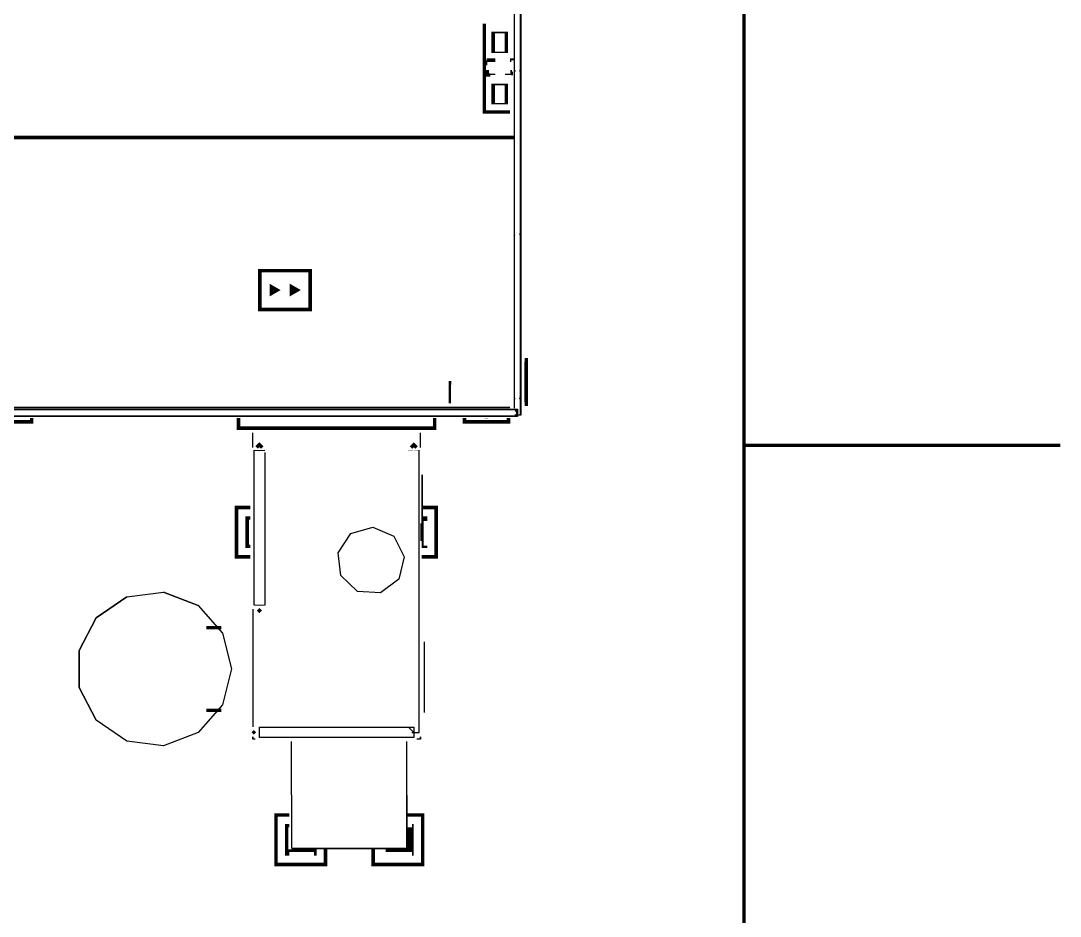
# Model space of a CAD drawing. Extents: x -57244 to 324435, y 15553 to 159369.
# Drawn here: x 187346 to 193231, y 65128 to 70196 of the extents above; entities that cross this region are included whole.
import ezdxf

# ---------------------------------------------------------------- set-up
doc = ezdxf.new("R2010")
doc.units = 0
doc.header["$LTSCALE"] = 2000
doc.header["$MEASUREMENT"] = 0
doc.linetypes.add('HIDDEN', pattern=[0.375, 0.25, -0.125])
doc.layers.add('AREE PDL', color=7, linetype='CONTINUOUS', lineweight=100)
doc.layers.add('BASE', color=253, linetype='CONTINUOUS')

msp = doc.modelspace()

# ---------------------------------------------------------------- linework, layer by layer
at = {"layer": 'AREE PDL'}
for p, q in [((191439.6440535411, 75561), (191439.6440535411, 59684.64121125174)), ((191439.6440535411, 67793.777464226), (193231.1440535411, 67793.777464226))]:
    msp.add_line(p, q, dxfattribs=at)
at = {"layer": 'BASE', "linetype": 'Continuous'}
for p, q in [((190139.8440535398, 71859.19371720019, 61929.22), (190139.8440535398, 68002.87371720013, 61889.66)), ((190142.0840535414, 68002.87371720013, 61890.96000000001), (190142.0840535414, 71859.19371720019, 61930.52)), ((190156.6840535422, 67976.95371720009, 61918.60000000001), (190145.8440535395, 67995.5537172003, 61900)), ((190158.2040535387, 67979.51371720026, 61918.64), (190147.32405354, 67998.1537172005, 61900)), ((190147.3440535409, 67995.5537172003, 61900), (190158.1840535436, 67976.95371720009, 61918.60000000001)), ((190156.6840535422, 67976.95371720009, 61918.60000000001), (190149.6240535386, 67964.57371720043, 61906.24000000001)), ((190158.1840535436, 67976.95371720009, 61918.60000000001), (190151.12405354, 67964.57371720043, 61906.24000000001)), ((190158.2040535387, 67974.33371720009, 61918.60000000001), (190152.6040535405, 67964.55371720018, 61908.8)), ((188659.2640535425, 67780.93371720042, 2018.82), (188659.2640535425, 67864.15371720039, 2023.119999999999)), ((188659.2640535425, 67780.93371720042, 2018.82), (188659.2640535425, 67864.15371720039, 2023.119999999999)), ((189609.2640535425, 67780.93371720042, 2018.82), (189609.2640535425, 67864.15371720039, 2023.119999999999)), ((189609.2640535425, 67780.93371720042, 2018.82), (189609.2640535425, 67864.15371720039, 2023.119999999999)), ((188659.2640535425, 66865.39371720038, 1971.699999999997), (188659.2640535425, 66199.55371720041, 1937.419999999998)), ((188659.2640535425, 66865.39371720038, 1971.699999999997), (188659.2640535425, 66199.55371720041, 1937.419999999998)), ((189629.2640535437, 66680.99371720036, 1771.899999999998), (189629.2640535437, 66280.99371720036, 1771.899999999998)), ((189629.2640535437, 66680.99371720036, 1271.899999999998), (189629.2640535437, 66280.99371720036, 1271.899999999998)), ((188659.2640535425, 66144.0737172002, 1934.559999999998), (188659.2640535425, 66131.2937172004, 1933.900000000001)), ((189609.2640535425, 66131.2937172004, 1933.900000000001), (189609.2640535425, 66144.0737172002, 1934.559999999998)), ((188673.4840535427, 66131.2937172004, 1933.900000000001), (188659.2640535425, 66131.2937172004, 1933.900000000001)), ((188673.4840535427, 66131.2937172004, 1933.900000000001), (188659.2640535425, 66131.2937172004, 1933.900000000001)), ((188881.4440535424, 65510.99371720024, 1656.899999999994), (188879.6240535433, 66116.33371720032, 1656.899999999994)), ((189529.6240535433, 66116.33371720032, 1656.899999999994), (189531.4440535424, 65510.99371720024, 1656.899999999994)), ((189609.2640535425, 66131.2937172004, 1933.900000000001), (189589.0240535416, 66131.2937172004, 1933.900000000001)), ((189609.2640535425, 66131.2937172004, 1933.900000000001), (189589.0240535416, 66131.2937172004, 1933.900000000001)), ((188881.4440535424, 65510.99371720024, 1656.899999999994), (189531.4440535424, 65510.99371720024, 1656.899999999994))]:
    msp.add_line(p, q, dxfattribs=at)
at = {"layer": 'BASE', "linetype": 'HIDDEN'}
msp.add_line((188349.7840535404, 66887.57371720031, -0.1000000000058208), (188154.0040535429, 66961.83371720009, -0.1000000000058208), dxfattribs=at)
at = {"layer": 'BASE', "linetype": 'Continuous'}
for points, const_width in [([(191439.6440535411, 88057.8137172003), (191439.6440535411, 30927.91371720028)], 10), ([(191439.6440535411, 88057.8137172003), (191439.6440535411, 30927.91371720028)], 10), ([(188568.1840535411, 67441.99371720036), (188568.1840535411, 67161.99371720036), (188645.7440535411, 67161.99371720036)], 20), ([(189616.7640535411, 67161.99371720036), (189698.1840535411, 67161.99371720036), (189698.1840535411, 67441.99371720036)], 20)]:
    msp.add_lwpolyline(points, dxfattribs=dict(at, const_width=const_width))
at = {"layer": 'BASE', "linetype": 'Continuous', "extrusion": (0, 0.9999680015359146, 0.007999744012741653), "const_width": 20, "elevation": 70663.94194726525}
msp.add_lwpolyline([(-189970.6840535411, 60162.81167105939), (-189970.6840535411, 60177.8121510517), (-190116.1440535411, 60177.8121510517)], dxfattribs=at)
at = {"layer": 'BASE', "linetype": 'Continuous', "extrusion": (0, -0.008720017265656462, 0.9999619799266803), "const_width": 20, "elevation": 60126.89741736048}
msp.add_lwpolyline([(190116.1440535411, 70207.2705863854), (189970.6840535411, 70207.2705863854), (189970.6840535411, 70707.26959638487)], dxfattribs=at)
at = {"layer": 'BASE', "linetype": 'Continuous', "extrusion": (0, 0.9050219600376093, 0.4253648455734019), "const_width": 20, "elevation": 89306.42177492568}
msp.add_lwpolyline([(-190020.6840535411, 25405.99975280174), (-190020.6840535411, 25140.7686196367), (-190095.6840535411, 25140.7686196367), (-190095.6840535411, 25405.99975280174)], close=True, dxfattribs=at)
at = {"layer": 'BASE', "linetype": 'Continuous'}
for points, const_width, elevation in [([(189983.1840535411, 69973.95371720032), (190032.9040535411, 69973.95371720032)], 20, 60739.4), ([(189983.1840535411, 69968.91371720028), (190005.1640535411, 69968.91371720028)], 10, 60747.16), ([(190133.1840535411, 69972.65371720027), (190133.1840535411, 69973.95371720032), (190116.1440535411, 69973.95371720032)], 20, 60739.4), ([(189993.1840535411, 69898.03371720028), (189983.1840535411, 69898.03371720028)], 20, 60738.74000000001), ([(189993.1840535411, 69893.39371720026), (190005.1640535411, 69893.39371720026)], 10, 60741.74), ([(190123.1840535411, 69898.03371720028), (190133.1840535411, 69898.03371720028)], 20, 60738.74000000001), ([(187119.8640535411, 69536.15371720027), (190143.8840535411, 69536.15371720027)], 20, 60720), ([(188700.3440535412, 68782.25371720036), (188700.3440535412, 68562.25371720025)], 20, 60723.18), ([(190199.3640535411, 68026.95371720032), (190208.1840535411, 68026.95371720032), (190208.1840535411, 68276.95371720032), (190199.3640535411, 68276.95371720032)], 20, 35618.98), ([(190199.3640535411, 68026.95371720032), (190208.1840535411, 68026.95371720032), (190208.1840535411, 68276.95371720032), (190199.3640535411, 68276.95371720032)], 20, 35821.98), ([(190116.1440535411, 68008.15371720027), (187147.6040535412, 68008.15371720027)], 10, 60809.98), ([(187407.7840535411, 67947.39371720026), (187407.7840535411, 67926.95371720032), (187157.7840535411, 67926.95371720032), (187157.7840535411, 67947.39371720026)], 20, 35821.98), ([(190108.1840535411, 67947.39371720026), (190108.1840535411, 67926.95371720032), (189858.1840535411, 67926.95371720032), (189858.1840535411, 67947.39371720026)], 20, 35821.98), ([(190108.1840535411, 67926.95371720032), (189858.1840535411, 67926.95371720032)], 20, 35618.98), ([(189982.7840535411, 67947.39371720026), (189982.7840535411, 67946.95371720032)], 20, 59241.74000000001), ([(189982.7840535411, 67946.95371720032), (189982.7840535411, 67947.39371720026)], 20, 37099.98), ([(188713.0240535411, 67780.9337172003), (188697.2640535411, 67796.69371720031), (188681.5040535411, 67780.9337172003)], 20, 3070.660000000003), ([(188713.0240535411, 67780.9337172003), (188697.2640535411, 67796.69371720031)], 20, 2570.659999999996), ([(189587.0040535411, 67780.9337172003), (189571.2640535411, 67796.67371720029), (189555.5240535411, 67780.9337172003)], 20, 3070.639999999996), ([(189587.0040535411, 67780.9337172003), (189571.2640535411, 67796.67371720029), (189555.5240535411, 67780.9337172003)], 20, 2570.639999999996), ([(188645.7440535411, 67441.99371720036), (188568.1840535411, 67441.99371720036), (188568.1840535411, 67161.99371720036), (188645.7440535411, 67161.99371720036)], 20, 200), ([(189616.7640535411, 67161.99371720036), (189698.1840535411, 67161.99371720036), (189698.1840535411, 67441.99371720036), (189616.7640535411, 67441.99371720036)], 20, 200), ([(188645.7440535411, 67221.99371720024), (188628.1840535411, 67221.99371720024), (188628.1840535411, 67381.99371720036), (188645.7440535411, 67381.99371720036)], 20, 215), ([(189616.7640535411, 67381.99371720036), (189638.1840535411, 67381.99371720036), (189638.1840535411, 67364.77371720027)], 20, 200), ([(189616.7640535411, 67381.99371720036), (189638.1840535411, 67381.99371720036), (189638.1840535411, 67364.77371720027)], 20, 215), ([(189616.7640535411, 67241.99371720036), (189618.1840535411, 67241.99371720036), (189618.1840535411, 67361.99371720036), (189616.7640535411, 67361.99371720036)], 20, 1072), ([(189616.7640535411, 67221.99371720024), (189638.1840535411, 67221.99371720024), (189638.1840535411, 67226.0537172003)], 20, 215), ([(189638.1840535411, 67221.99371720024), (189638.1840535411, 67226.0537172003)], 20, 200), ([(188689.7840535411, 66865.39371720026), (188697.2640535411, 66857.91371720028), (188704.7440535411, 66865.39371720026)], 20, 3024.599999999999), ([(188689.7840535411, 66865.39371720026), (188697.2640535411, 66857.91371720028)], 20, 1974.599999999999), ([(188673.4840535411, 66162.67371720029), (188667.2640535411, 66168.89371720026), (188673.4840535411, 66175.11371720035)], 20, 2986.919999999998), ([(188791.4440535411, 65700.99371720024), (188867.6840535411, 65700.99371720024)], 20, -0.1000000000058208), ([(188867.6840535404, 65700.99371720024), (188791.4440535404, 65700.99371720024), (188791.4440535404, 65420.99371720024), (189071.4440535404, 65420.99371720024), (189071.4440535404, 65505.97371720034)], 20, 199.8999999961452), ([(189341.4440535417, 65505.97371720034), (189341.4440535417, 65420.99371720024), (189621.4440535417, 65420.99371720024), (189621.4440535417, 65700.99371720024), (189533.5240535418, 65700.99371720024)], 20, 199.9000000037922), ([(189533.5240535411, 65700.99371720024), (189621.4440535411, 65700.99371720024)], 20, -0.1000000000058208), ([(188867.6840535411, 65480.99371720036), (188851.4440535411, 65480.99371720036), (188851.4440535411, 65640.99371720036), (188867.6840535411, 65640.99371720036)], 20, 214.9000000000015), ([(188867.6840535411, 65480.99371720036), (188851.4440535411, 65480.99371720036), (188851.4440535411, 65640.99371720036), (188867.6840535411, 65640.99371720036)], 20, 199.8999999999942), ([(189533.5240535411, 65620.99371720024), (189541.444053541, 65620.99371720024), (189541.444053541, 65500.99371720024), (189421.444053541, 65500.99371720024), (189421.444053541, 65505.97371720034)], 20, 1056.900000000001), ([(189533.5240535434, 65620.99371720024), (189541.4440535435, 65620.99371720024), (189541.4440535435, 65500.99371720024), (189421.4440535435, 65500.99371720024), (189421.4440535435, 65505.97371720034)], 20, 1071.900000014255), ([(189561.2640535411, 65640.99371720036), (189561.4440535411, 65640.99371720036), (189561.4440535411, 65480.99371720036), (189561.2640535411, 65480.99371720036)], 20, 214.9000000000015), ([(188991.4440535411, 65505.97371720034), (188991.4440535411, 65500.99371720024), (188871.4440535411, 65500.99371720024), (188871.4440535411, 65505.97371720034)], 20, 1071.900000000001), ([(189011.4440535411, 65505.97371720034), (189011.4440535411, 65480.99371720036), (189006.4040535411, 65480.99371720036)], 20, 214.9000000000015), ([(189011.4440535411, 65505.97371720034), (189011.4440535411, 65480.99371720036), (189006.4040535411, 65480.99371720036)], 20, 199.8999999999942), ([(189071.4440535411, 65420.99371720024), (189071.4440535411, 65505.97371720034)], 20, -0.1000000000058208), ([(189561.4440535411, 65480.99371720036), (189561.2640535411, 65480.99371720036)], 20, 199.8999999999942), ([(189341.4440535411, 65420.99371720024), (189621.4440535411, 65420.99371720024)], 20, -0.1000000000058208)]:
    msp.add_lwpolyline(points, dxfattribs=dict(at, const_width=const_width, elevation=elevation))
at = {"layer": 'BASE', "linetype": 'Continuous', "extrusion": (0, -0.5435122852040816, 0.8394012126702208), "const_width": 10, "elevation": 12962.27558258917}
msp.add_lwpolyline([(189983.1840535411, 91720.22696467818), (189983.1840535411, 91748.81877469407), (190005.1640535411, 91748.81877469407)], dxfattribs=at)
at = {"layer": 'BASE', "linetype": 'Continuous', "extrusion": (-1, 0, 0)}
for points, const_width, elevation in [([(-69972.65371720027, 60557.5), (-70000.39371720026, 60514.66)], 10, -189983.1840535411), ([(-69968.91371720028, 60747.16), (-70000.39371720026, 60698.58)], 10, -189983.1840535411), ([(-69972.65371720027, 60741.39999999999), (-70000.39371720026, 60698.58)], 10, -190133.1840535411), ([(-69680.41371720028, 60721.82000000001), (-69917.15371720027, 60723.9)], 20, -189970.6840535411), ([(-67890.99371720036, 2025.899999999994), (-67947.39371720026, 2028.719999999998)], 20, -189689.2640535411)]:
    msp.add_lwpolyline(points, dxfattribs=dict(at, const_width=const_width, elevation=elevation))
at = {"layer": 'BASE', "linetype": 'Continuous', "extrusion": (1, 0, 0)}
for points, const_width, elevation in [([(70017.45371720032, 60980.8), (70000.39371720026, 60972.78)], 20, 190020.6840535411), ([(70017.45371720032, 60980.8), (70000.39371720026, 60972.78)], 20, 190095.6840535411), ([(70000.39371720026, 60984.28), (69976.95371720032, 61024.88), (69876.95371720032, 61024.88), (69861.67371720029, 60998.40000000001)], 20, 190095.6840535411), ([(69917.15371720027, 60726.34), (69889.41371720028, 60744.3)], 10, 190133.1840535411), ([(67753.17371720029, 3069.939999999995), (66171.8137172003, 2987.079999999998)], 20, 189541.2640535411)]:
    msp.add_lwpolyline(points, dxfattribs=dict(at, const_width=const_width, elevation=elevation))
at = {"layer": 'BASE', "linetype": 'Continuous', "extrusion": (-1, -3.575480911049614e-14, 0), "const_width": 20, "elevation": -190020.6840535436}
msp.add_lwpolyline([(-69861.6737171935, 60998.40000000001), (-69876.95371719352, 61024.88), (-69976.95371719352, 61024.88), (-70000.39371719347, 60984.28)], dxfattribs=at)
at = {"layer": 'BASE', "linetype": 'Continuous', "extrusion": (0, 0.5434460744543481, 0.839444080424753), "const_width": 10, "elevation": 88972.56936349496}
msp.add_lwpolyline([(-189983.1840535411, -25690.0497190715), (-189983.1840535411, -25651.73865017479), (-190005.1640535411, -25651.73865017479)], dxfattribs=at)
at = {"layer": 'BASE', "linetype": 'Continuous', "extrusion": (0, 0.5438954542497499, 0.8391529865563598), "const_width": 10, "elevation": 88986.3116545032}
msp.add_lwpolyline([(-189993.1840535411, -25642.40807408407), (-189993.1840535411, -25614.09380912803), (-190032.9040535411, -25614.09380912803)], dxfattribs=at)
at = {"layer": 'BASE', "linetype": 'Continuous', "extrusion": (0, 0.5438954542497305, 0.8391529865563725), "const_width": 10, "elevation": 88986.31165450286}
msp.add_lwpolyline([(-190088.4040535411, -25614.09380913024), (-190123.1840535411, -25614.09380913024), (-190123.1840535411, -25642.40807408639)], dxfattribs=at)
at = {"layer": 'BASE', "linetype": 'Continuous', "extrusion": (0, -0.01068641265735825, 0.9999428986619769), "elevation": 61169.20073440982}
msp.add_lwpolyline([(190143.8840535411, 70561.76220920439), (190139.8440535412, 70561.76220920439), (190147.4040535411, 70574.86295727473)], dxfattribs=at)
at = {"layer": 'BASE', "linetype": 'Continuous', "extrusion": (0.001299578812266923, -0.01113515765853727, 0.999937157704838), "elevation": 61384.61124613591}
msp.add_lwpolyline([(190090.9887672641, 70598.05796479905), (190098.7687087068, 70602.55824380694), (190090.9886372982, 70607.03852157376)], dxfattribs=at)
at = {"layer": 'BASE', "linetype": 'Continuous', "extrusion": (0.001949769670332586, -0.01003292075035101, 0.9999477680856385), "elevation": 61585.97859168661}
msp.add_lwpolyline([(190050.5270356527, 70533.09096187375), (190055.7069868083, 70536.09111287424), (190050.5269186606, 70539.07126286808)], dxfattribs=at)
at = {"layer": 'BASE', "linetype": 'Continuous', "extrusion": (0, -0.009389257463971006, 0.9999559199506124), "elevation": 61260.68341579525}
msp.add_lwpolyline([(190171.6240535411, 70490.87328738652), (190176.5440535411, 70482.35291180815), (190171.6240535411, 70482.35291180815)], dxfattribs=at)
at = {"layer": 'BASE', "linetype": 'Continuous', "extrusion": (0, -0.008657684168308553, 0.9999625215501038), "elevation": 61312.24086847027}
msp.add_lwpolyline([(190171.6240535411, 70443.43584507152), (190174.3040535411, 70438.81567191449), (190171.6240535411, 70438.81567191449)], dxfattribs=at)
at = {"layer": 'BASE', "linetype": 'Continuous', "extrusion": (0, 0.5432512781573888, 0.8395701571520771), "const_width": 10, "elevation": 88966.61482863265}
msp.add_lwpolyline([(-190005.1640535411, -25672.38284329046), (-189983.1840535411, -25672.38284329046), (-189983.1840535411, -25677.64744204075)], dxfattribs=at)
at = {"layer": 'BASE', "linetype": 'Continuous', "extrusion": (0, -0.006451478638915451, 0.9999791889951369), "elevation": 61467.4984909051}
msp.add_lwpolyline([(190143.8840535411, 70303.37305454133), (190142.0840535412, 70303.37305454133), (190143.8840535411, 70306.473119057)], dxfattribs=at)
at = {"layer": 'BASE', "linetype": 'Continuous', "extrusion": (0, -0.9123316248533713, 0.4094520805813639), "const_width": 20, "elevation": -38745.27991381272}
msp.add_lwpolyline([(190095.6840535411, 84227.6573343256), (190095.6840535411, 83962.42483179238), (190020.6840535411, 83962.42483179238), (190020.6840535411, 84227.6573343256)], close=True, dxfattribs=at)
at = {"layer": 'BASE', "linetype": 'Continuous', "extrusion": (0, -0.008546696379105781, 0.9999634763235123), "elevation": 61318.4759512572}
msp.add_lwpolyline([(190143.8840535411, 69505.64271519484), (190139.8440535412, 69505.64271519484), (190143.8840535411, 69512.66297160008)], dxfattribs=at)
at = {"layer": 'BASE', "linetype": 'Continuous', "extrusion": (0, -0.0128194593255498, 0.9999178273551286), "elevation": 61020.90208619733}
msp.add_lwpolyline([(190143.8840535411, 69768.32173702825), (190142.0840535412, 69768.32173702825), (190143.8840535411, 69771.4419934279)], dxfattribs=at)
at = {"layer": 'BASE', "linetype": 'Continuous', "extrusion": (-2.038521436139189e-12, -0.008928215559392471, 0.9999601426891599), "elevation": 61291.95809716178}
msp.add_lwpolyline([(190171.6240536673, 69535.15301535702), (190179.4040536673, 69539.63319392523), (190171.6240536673, 69544.11337249295)], dxfattribs=at)
at = {"layer": 'BASE', "linetype": 'Continuous', "extrusion": (-2.301309678526324e-12, -0.01342160974630429, 0.9999099261392589), "elevation": 60978.85155232324}
msp.add_lwpolyline([(190171.6240536836, 69811.37624569648), (190176.8040536836, 69814.35651414086), (190171.6240536836, 69817.33678258513)], dxfattribs=at)
at = {"layer": 'BASE', "linetype": 'Continuous', "extrusion": (0, -0.009367270502941975, 0.9999561261592056), "elevation": 61261.4184903713}
msp.add_lwpolyline([(190171.6240535411, 69564.47805642904), (190176.5440535411, 69555.93768173044), (190171.6240535411, 69555.93768173044)], dxfattribs=at)
at = {"layer": 'BASE', "linetype": 'Continuous', "extrusion": (0, -0.0129299535089487, 0.9999164046570376), "elevation": 61013.19208091548}
msp.add_lwpolyline([(190171.6240535411, 69779.70471258652), (190174.3040535411, 69775.06432467191), (190171.6240535411, 69775.06432467191)], dxfattribs=at)
at = {"layer": 'BASE', "linetype": 'Continuous'}
for points, const_width, elevation in [([(188700.344053541, 68782.25371720036), (188700.344053541, 68562.25371720025), (188985.344053541, 68562.25371720025), (188985.344053541, 68782.25371720036)], 20, 60743.17999999999), ([(188765.2840535411, 68690.67371720029), (188797.5440535411, 68672.0537172003), (188765.2840535411, 68653.4337172003)], 20, 60894.98), ([(188879.584053541, 68690.87371720036), (188911.844053541, 68672.25371720025), (188879.584053541, 68653.63371720025)], 20, 60894.98), ([(188476.2640535411, 66757.21371720033), (188401.2640535411, 66757.21371720033), (188401.2640535411, 66766.59371720033), (188476.2640535411, 66766.59371720033)], 10, 1999.899999999998), ([(188476.2640535411, 66288.47371720034), (188401.2640535411, 66288.47371720034), (188401.2640535411, 66297.85371720034), (188476.2640535411, 66297.85371720034)], 10, 1999.899999999998)]:
    msp.add_lwpolyline(points, close=True, dxfattribs=dict(at, const_width=const_width, elevation=elevation))
at = {"layer": 'BASE', "linetype": 'Continuous', "extrusion": (0, -1, 0), "const_width": 10, "elevation": -68151.95371720032}
msp.add_lwpolyline([(189772.1040535411, 60734.6), (189755.4840535412, 60717.25999999999)], dxfattribs=at)
at = {"layer": 'BASE', "linetype": 'Continuous', "extrusion": (0.6920181522288964, 0, 0.7218800987599701), "const_width": 10, "elevation": 175168.8398378691}
msp.add_lwpolyline([(68151.95371720032, -94978.66376789781), (68151.95371720032, -94963.25954769686), (68030.61371720035, -94963.25954769686)], dxfattribs=at)
msp.add_lwpolyline([(68151.95371720032, -94978.66376789781), (68151.95371720032, -94963.25954769686), (68030.61371720035, -94963.25954769686)], dxfattribs=at)
at = {"layer": 'BASE', "linetype": 'Continuous', "extrusion": (0.6921464964962668, 0, 0.7217570418000392), "const_width": 10, "elevation": 175185.7249232682}
for points in [[(68030.61371720035, -94942.11257134897), (68141.95371720032, -94942.11257134897), (68141.95371720032, -94947.51605170875)], [(68141.95371720032, -94947.51605170875), (68141.95371720032, -94942.11257134879), (68030.61371720035, -94942.11257134879)]]:
    msp.add_lwpolyline(points, dxfattribs=at)
at = {"layer": 'BASE', "linetype": 'Continuous', "extrusion": (0, -0.01139527147290107, 0.999935071786193), "elevation": 61121.26670388795}
msp.add_lwpolyline([(190143.8840535411, 68762.01173865877), (190139.8440535412, 68754.99128283298), (190143.8840535411, 68754.99128283298)], dxfattribs=at)
at = {"layer": 'BASE', "linetype": 'Continuous', "extrusion": (0, -0.006410124709564438, 0.9999794549395543), "elevation": 61463.28506804426}
msp.add_lwpolyline([(190143.8840535411, 68453.84742798022), (190142.0840535412, 68450.72736387831), (190143.8840535411, 68450.72736387831)], dxfattribs=at)
at = {"layer": 'BASE', "linetype": 'Continuous', "extrusion": (0.00128526593856412, -0.01116001003543396, 0.999936899142879), "elevation": 61381.80311631978}
msp.add_lwpolyline([(190091.9029647915, 68749.45661814464), (190099.6829069509, 68753.93689715302), (190091.9028362568, 68758.41717616201)], dxfattribs=at)
at = {"layer": 'BASE', "linetype": 'Continuous', "extrusion": (0.001930400517001073, -0.01006658524187631, 0.9999474673278653), "elevation": 61579.56714496155}
msp.add_lwpolyline([(190051.7700622032, 68690.99020704949), (190056.9501297709, 68688.01005604748), (190051.7701780332, 68685.02990504488)], dxfattribs=at)
at = {"layer": 'BASE', "linetype": 'Continuous', "extrusion": (0, -0.009367270502307899, 0.9999561261592114), "elevation": 61260.58363243142}
msp.add_lwpolyline([(190171.6240535411, 68639.42965062299), (190176.5440535411, 68630.88927592403), (190171.6240535411, 68630.88927592403)], dxfattribs=at)
at = {"layer": 'BASE', "linetype": 'Continuous', "extrusion": (0, -0.008620369343240659, 0.9999628439259063), "elevation": 61311.83789686902}
msp.add_lwpolyline([(190171.6240535411, 68586.41280682031), (190174.3040535411, 68586.41280682031), (190171.6240535411, 68591.05297923092)], dxfattribs=at)
at = {"layer": 'BASE', "linetype": 'Continuous', "extrusion": (-0.8661474586209369, -0.005219026074587808, 0.4997612847063341), "elevation": -134113.9828853113}
msp.add_lwpolyline([(-66851.2044901843, 148846.0592921391), (-66829.93040042614, 148870.5350496339), (-66817.57328573725, 148856.2190405332)], dxfattribs=at)
at = {"layer": 'BASE', "linetype": 'Continuous', "extrusion": (0, -0.05558767664207703, 0.9984538097506243), "const_width": 20, "elevation": -1743.1474020093}
msp.add_lwpolyline([(188579.2640535411, 67955.56844039168), (188579.2640535411, 67899.0811002173), (189689.2640535411, 67899.0811002173), (189689.2640535411, 67955.56844039168)], dxfattribs=at)
at = {"layer": 'BASE', "linetype": 'Continuous', "extrusion": (-0.05137899561064858, 0.9986792271846057, 0), "const_width": 20, "elevation": 57983.6747522549}
msp.add_lwpolyline([(-191899.8631466495, 3070.65999999994), (-191906.0913727212, 3064.439999999939)], dxfattribs=at)
at = {"layer": 'BASE', "linetype": 'Continuous', "extrusion": (-1.752356528103507e-15, 0.9986425706718137, 0.05208662056605028), "const_width": 20, "elevation": 67834.64579662013}
msp.add_lwpolyline([(-189589.0240535412, -475.5029871066927), (-189601.2640535412, -463.2662394558924), (-189571.2640535412, -433.2656529105329), (-189541.2640535412, -463.2662394558924)], dxfattribs=at)
at = {"layer": 'BASE', "linetype": 'Continuous', "extrusion": (1, 5.449924992661475e-15, 0), "elevation": 189619.2640535415}
msp.add_lwpolyline([(67393.4737171993, 1241.239999999998), (67522.89371719923, 1252.260000000002), (67614.95371719929, 1343.899999999998), (67626.57371719928, 1473.259999999998), (67552.33371719929, 1579.839999999997), (67426.93371719927, 1613.759999999995), (67309.0937171993, 1559.139999999996), (67253.91371719925, 1441.539999999997), (67287.23371719931, 1315.999999999996)], close=True, dxfattribs=at)
at = {"layer": 'BASE', "linetype": 'Continuous', "extrusion": (-1.334849561342604e-05, -0.05005759217923058, 0.9987463328027971), "elevation": -1372.160449205747}
msp.add_lwpolyline([(189364.4218401462, 67024.87218856906), (189234.7197274554, 67032.78771440788), (189140.4159071573, 67122.21485718357), (189125.6815188518, 67251.33263671123), (189197.3726580595, 67359.70737423946), (189321.9628244406, 67396.6474544064), (189441.1566173334, 67344.87391226426), (189499.1875908162, 67228.58365422355), (189468.881244734, 67102.21742710618)], close=True, dxfattribs=at)
at = {"layer": 'BASE', "linetype": 'HIDDEN', "elevation": 1999.899999999609}
msp.add_lwpolyline([(188349.7840535411, 66887.57371720031), (188488.6440535411, 66730.83371720032), (188538.7640535411, 66527.53371720028), (188488.6440535411, 66324.21371720033), (188349.7840535411, 66167.47371720034), (188154.0040535411, 66093.21371720033), (187946.1240535411, 66118.45371720032), (187773.7840535411, 66237.41371720028), (187676.4840535411, 66422.8137172003), (187676.4840535411, 66632.23371720035), (187773.7840535411, 66817.63371720025), (187946.1240535411, 66936.59371720033), (188154.0040535411, 66961.83371720032)], close=True, dxfattribs=at)
at = {"layer": 'BASE', "linetype": 'HIDDEN'}
for points, elevation in [([(187946.1240535393, 66936.59371720033), (187773.7840535394, 66817.63371720025), (187676.4840535394, 66632.23371720035), (187676.4840535394, 66422.8137172003), (187773.7840535394, 66237.41371720028)], -0.1000000101703336), ([(188488.6440535411, 66324.21371720033), (188349.7840535411, 66167.47371720034), (188154.0040535411, 66093.21371720033)], -0.1000000000058208)]:
    msp.add_lwpolyline(points, dxfattribs=dict(at, elevation=elevation))
at = {"layer": 'BASE', "linetype": 'Continuous', "extrusion": (0, -0.05157446323799966, 0.9986691517923802), "elevation": -1479.359704047858}
msp.add_lwpolyline([(188673.4840535411, 66143.02285794503), (188659.2640535411, 66143.02285794503), (188659.2640535411, 66155.81988885046)], dxfattribs=at)
at = {"layer": 'BASE', "linetype": 'Continuous', "extrusion": (0, -0.0515744632380549, 0.9986691517923774), "elevation": -1479.359704051449}
msp.add_lwpolyline([(189609.2640535411, 66155.8198888505), (189609.2640535411, 66143.02285794528), (189589.0240535411, 66143.02285794528)], dxfattribs=at)
at = {"layer": 'BASE', "linetype": 'Continuous', "elevation": 1656.899999999994}
msp.add_lwpolyline([(189529.5840535412, 66116.33371720032), (189529.5840535412, 65510.99371720036), (188881.4440535411, 65510.99371720036), (188879.6240535411, 66116.33371720032)], dxfattribs=at)
at = {"layer": 'BASE', "linetype": 'Continuous'}
for points in [[(190174.3040535409, 71864.75371720025, 61930.58), (190174.3040535409, 67964.73371720035, 61890.58), (190158.2040535387, 67964.45371720009, 61918.46), (190143.8840535396, 67964.7137172001, 61893.68)], [(190143.8840535396, 71864.75371720025, 61929.28), (190176.5440535425, 71864.75371720025, 61929.28), (190176.5440535425, 67964.75371720025, 61889.28), (190158.2040535387, 67964.4337172003, 61921.06), (190143.8840535396, 67964.6737172004, 61896.28)], [(188727.2640535418, 67753.17371720029, 3069.959999999999), (188727.2640535418, 66887.91371720051, 3024.599999999999), (188697.264053543, 66886.35371720023, 3054.559999999998), (188667.2640535383, 66887.91371720051, 3024.599999999999), (188667.2640535383, 67766.71371720021, 3070.659999999996), (188697.264053543, 67765.13371720037, 3100.619999999999), (188727.2640535418, 67766.71371720021, 3070.659999999996)], [(189561.2640535385, 66167.85371720011, 3006.899999999994), (189571.264053542, 66167.33371720009, 3016.879999999997), (189601.2640535409, 66168.89371720038, 2986.919999999998), (189601.2640535409, 67766.69371720031, 3070.639999999996)], [(189571.264053542, 66167.3937172005, 3015.440000000002), (189569.8040535425, 66167.3937172005, 3015.440000000002), (189571.2240535401, 66168.89371720038, 3016.939999999999), (189541.2640535432, 66197.39371720038, 2988.439999999999), (189542.8240535416, 66198.89371720026, 2986.939999999999)]]:
    msp.add_polyline3d(points, dxfattribs=at)
for points in [[(190158.2040535387, 67955.75371720013, 61899.98), (187108.2040535387, 67955.75371720013, 61899.98), (187108.2040535387, 67976.95371720009, 61921.18000000001), (187108.2040535387, 67998.1537172005, 61899.98), (190158.2040535387, 67998.1537172005, 61899.98), (190158.2040535387, 67976.95371720009, 61921.18000000001)], [(190158.2040535387, 67958.35371720034, 61899.98), (187108.2040535387, 67958.35371720034, 61899.98), (187108.2040535387, 67976.95371720009, 61918.58), (187108.2040535387, 67995.5537172003, 61899.98), (190158.2040535387, 67995.5537172003, 61899.98), (190158.2040535387, 67976.95371720009, 61918.58)], [(189571.264053542, 66138.8937172005, 2986.919999999998), (188697.264053543, 66138.8937172005, 2986.919999999998), (188697.264053543, 66168.89371720038, 3016.919999999998), (188697.264053543, 66198.89371720026, 2986.919999999998), (189571.264053542, 66198.89371720026, 2986.919999999998), (189571.264053542, 66168.89371720038, 3016.919999999998)]]:
    msp.add_polyline3d(points, close=True, dxfattribs=at)

doc.saveas('drawing.dxf')
